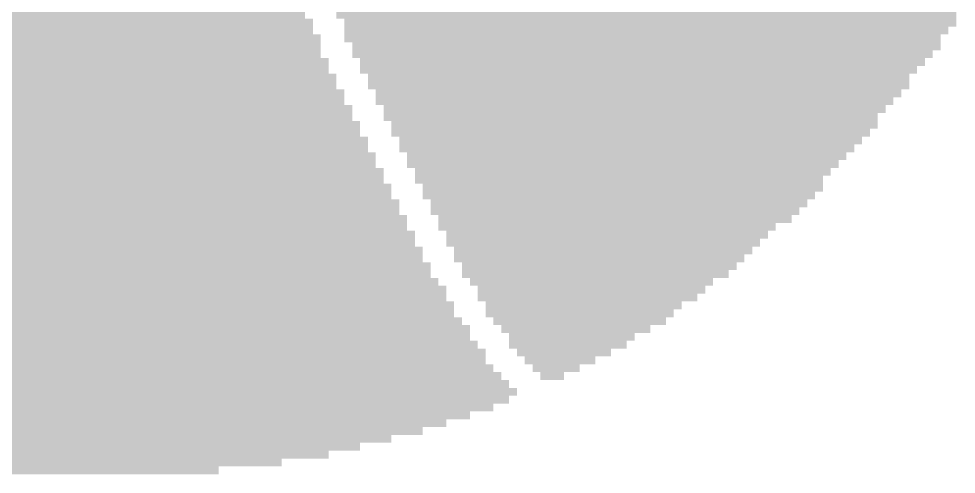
# Model space of a CAD drawing. Extents: x 0 to 158, y 0 to 111.
# Drawn here: x 121.885 to 124.873, y 6.893 to 8.343 of the extents above; entities that cross this region are included whole.
import ezdxf

# ---------------------------------------------------------------- set-up
doc = ezdxf.new("R2010")
doc.units = 0
doc.layers.add('21', color=53, linetype='CONTINUOUS')

# ---------------------------------------------------------------- blocks, each defined once
blk = doc.blocks.new('RECT')
blk.add_solid([(-0.5, -0.5), (0.5, -0.5), (-0.5, 0.5), (0.5, 0.5)])

msp = doc.modelspace()

# ---------------------------------------------------------------- block references
at = {"layer": '21', "yscale": 0.025}
for p, xscale in [((121.985, 8.355), 1.625), ((123.885, 8.355), 1.975), ((121.9975, 8.33), 1.65), ((123.8975, 8.33), 1.95), ((121.9975, 8.305), 1.65), ((123.885, 8.305), 1.925), ((122.0225, 8.28), 1.65), ((123.8725, 8.28), 1.9), ((122.0225, 8.255), 1.65), ((123.885, 8.255), 1.875), ((122.0225, 8.23), 1.65), ((122.035, 8.205), 1.675), ((123.8725, 8.23), 1.85), ((123.8725, 8.205), 1.8), ((122.0475, 8.18), 1.65), ((123.86, 8.18), 1.775), ((122.06, 8.155), 1.675), ((123.86, 8.155), 1.725), ((122.06, 8.13), 1.675), ((123.86, 8.13), 1.725), ((122.085, 8.105), 1.675), ((123.86, 8.105), 1.675), ((122.085, 8.08), 1.675), ((122.0975, 8.055), 1.7), ((123.8475, 8.08), 1.65), ((123.8475, 8.055), 1.6), ((122.11, 8.03), 1.675), ((123.835, 8.03), 1.575), ((122.1225, 8.005), 1.7), ((123.8475, 8.005), 1.55), ((122.1225, 7.98), 1.7), ((123.835, 7.98), 1.525), ((122.1475, 7.955), 1.7), ((123.835, 7.955), 1.475), ((122.1475, 7.93), 1.7), ((122.16, 7.905), 1.725), ((123.8225, 7.93), 1.45), ((123.8225, 7.905), 1.4), ((122.1725, 7.88), 1.7), ((123.81, 7.88), 1.375), ((122.185, 7.855), 1.725), ((123.81, 7.855), 1.325), ((122.1975, 7.83), 1.7), ((123.7975, 7.83), 1.3), ((122.21, 7.805), 1.725), ((123.81, 7.805), 1.275), ((122.21, 7.78), 1.725), ((123.7975, 7.78), 1.25), ((122.235, 7.755), 1.725), ((122.235, 7.73), 1.725), ((123.7975, 7.755), 1.2), ((123.785, 7.73), 1.175), ((122.2475, 7.705), 1.75), ((123.785, 7.705), 1.125), ((122.26, 7.68), 1.725), ((123.76, 7.68), 1.075), ((122.2725, 7.655), 1.75), ((123.76, 7.655), 1.025), ((122.2725, 7.63), 1.75), ((122.2975, 7.605), 1.75), ((122.2975, 7.58), 1.75), ((123.7475, 7.605), 0.95), ((123.735, 7.58), 0.925), ((122.3225, 7.555), 1.75), ((123.735, 7.555), 0.875), ((122.3225, 7.53), 1.75), ((123.7225, 7.53), 0.85), ((122.335, 7.505), 1.775), ((123.71, 7.505), 0.775), ((122.36, 7.48), 1.775), ((123.71, 7.48), 0.725), ((122.36, 7.455), 1.775), ((122.385, 7.43), 1.775), ((123.6975, 7.455), 0.7), ((123.685, 7.43), 0.625), ((122.385, 7.405), 1.775), ((123.6725, 7.405), 0.6), ((122.3975, 7.38), 1.8), ((123.6725, 7.38), 0.55), ((122.4225, 7.355), 1.8), ((123.66, 7.355), 0.475), ((122.4225, 7.33), 1.8), ((123.6475, 7.33), 0.4), ((122.4475, 7.305), 1.8), ((122.46, 7.28), 1.825), ((123.635, 7.305), 0.375), ((123.6225, 7.28), 0.3), ((122.46, 7.255), 1.825), ((123.61, 7.255), 0.225), ((122.485, 7.23), 1.825), ((123.5975, 7.23), 0.15), ((122.4975, 7.205), 1.85), ((123.585, 7.205), 0.075), ((122.5225, 7.18), 1.85), ((122.535, 7.155), 1.875), ((122.535, 7.13), 1.825), ((122.51, 7.105), 1.775), ((122.4725, 7.08), 1.7), ((122.4475, 7.055), 1.6), ((122.41, 7.03), 1.525), ((122.3725, 7.005), 1.4), ((122.3225, 6.98), 1.3), ((122.285, 6.955), 1.175), ((122.21, 6.93), 1.025), ((122.1225, 6.905), 0.8)]:
    msp.add_blockref('RECT', p, dxfattribs=dict(at, xscale=xscale))
msp.add_blockref('RECT', (123.7475, 7.63), dxfattribs=at)

doc.saveas('drawing.dxf')
